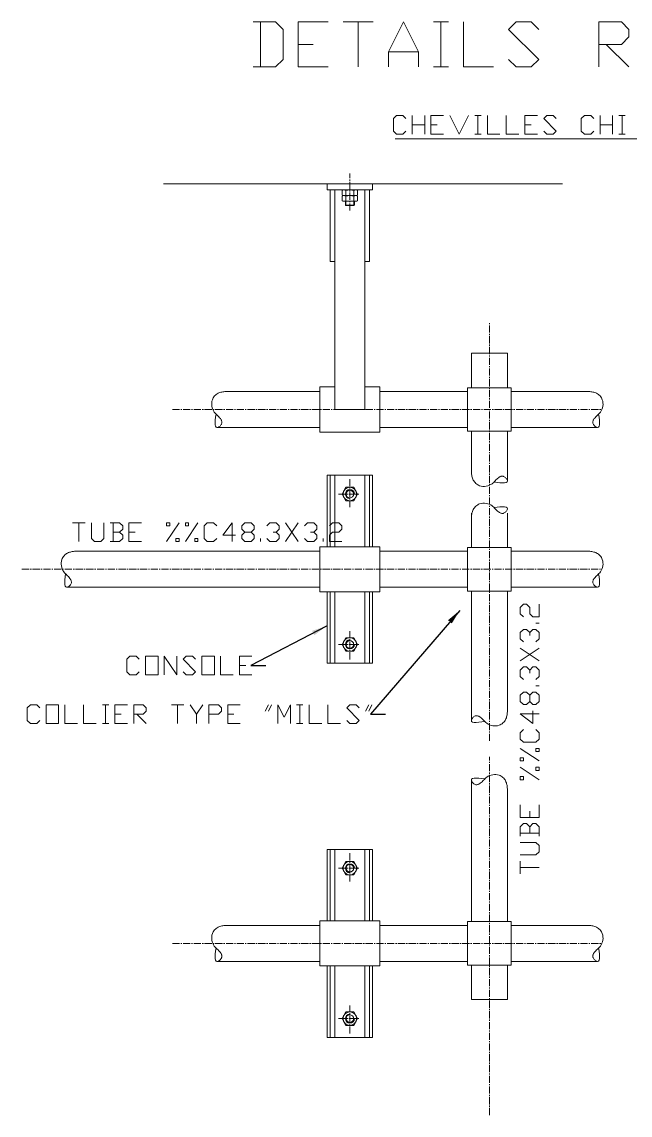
# Model space of a CAD drawing. Header units: millimetres. Extents: x 53635 to 142317, y 101101 to 147193.
# Drawn here: x 116625 to 117434, y 119654 to 121108 of the extents above; entities that cross this region are included whole.
import ezdxf

# ---------------------------------------------------------------- set-up
doc = ezdxf.new("R2010")
doc.units = ezdxf.units.MM
doc.header["$LTSCALE"] = 0.5
doc.header["$MEASUREMENT"] = 0
doc.linetypes.add('AXES2', pattern=[28.575, 19.05, -3.175, 3.175, -3.175])
doc.layers.get('0').update_dxf_attribs({"lineweight": 0})
for name, color, linetype, lineweight in [('AXE', 1, 'AXES2', 0), ('beton', 6, 'Continuous', 0), ('COT', 3, 'Continuous', 0), ('FORT', 7, 'Continuous', 0)]:
    doc.layers.add(name, color=color, linetype=linetype, lineweight=lineweight)
doc.styles.add('_TCW_TXTSTY_1', font='TIMES.TTF')
doc.styles.get("Standard").update_dxf_attribs({"font": 'TXT.SHX'})
doc.dimstyles.get("Standard").update_dxf_attribs({"dimscale": 10, "dimtxt": 1.5, "dimasz": 2, "dimexe": 1, "dimexo": 1, "dimgap": 1, "dimtad": 1, "dimrnd": 0.5, "dimdsep": 46, "dimtxsty": '_TCW_TXTSTY_1', "dimcen": 0.09, "dimclrd": 3, "dimclre": 3, "dimclrt": 3, "dimadec": 0, "dimazin": 0, "dimtfac": 1, "dimtdec": 3, "dimtmove": 0, "dimatfit": 0, "dimfxl": 1, "dimfrac": 2, "dimtolj": 1, "dimtzin": 0, "dimarcsym": 0})

msp = doc.modelspace()

# ---------------------------------------------------------------- linework, layer by layer
at = {"linetype": 'ByBlock', "flags": 128}
for points in [[(116932.64, 121047.64), (116962.64, 121047.64), (116972.64, 121057.64), (116972.64, 121097.64), (116962.64, 121107.64), (116932.64, 121107.64)], [(117032.64, 121047.64), (116992.64, 121047.64), (116992.64, 121107.64), (117032.64, 121107.64)], [(117072.64, 121047.64), (117072.64, 121107.64)], [(117112.64, 121047.64), (117112.64, 121067.64), (117132.64, 121107.64), (117152.64, 121067.64), (117152.64, 121047.64)], [(117212.64, 121107.64), (117212.64, 121047.64), (117252.64, 121047.64)], [(117272.64, 121057.64), (117282.64, 121047.64), (117302.64, 121047.64), (117312.64, 121057.64), (117272.64, 121097.64), (117282.64, 121107.64), (117302.64, 121107.64), (117312.64, 121097.64)], [(117392.64, 121047.64), (117392.64, 121107.64), (117422.64, 121107.64), (117432.64, 121097.64), (117432.64, 121087.64), (117422.64, 121077.64), (117392.64, 121077.64)], [(117172.64, 121047.64), (117192.64, 121047.64)], [(117136.04, 120979.17), (117131.87, 120983.33), (117123.54, 120983.33), (117119.37, 120979.17), (117119.37, 120962.5), (117123.54, 120958.33), (117131.87, 120958.33), (117136.04, 120962.5)], [(117144.37, 120958.33), (117144.37, 120983.33)], [(117186.04, 120958.33), (117169.37, 120958.33), (117169.37, 120983.33), (117186.04, 120983.33)], [(117194.37, 120983.33), (117206.87, 120958.33), (117219.37, 120983.33)], [(117244.37, 120983.33), (117244.37, 120958.33), (117261.04, 120958.33)], [(117269.37, 120983.33), (117269.37, 120958.33), (117286.04, 120958.33)], [(117311.04, 120958.33), (117294.37, 120958.33), (117294.37, 120983.33), (117311.04, 120983.33)], [(117319.37, 120962.5), (117323.54, 120958.33), (117331.87, 120958.33), (117336.04, 120962.5), (117319.37, 120979.17), (117323.54, 120983.33), (117331.87, 120983.33), (117336.04, 120979.17)], [(117386.04, 120979.17), (117381.87, 120983.33), (117373.54, 120983.33), (117369.37, 120979.17), (117369.37, 120962.5), (117373.54, 120958.33), (117381.87, 120958.33), (117386.04, 120962.5)], [(117394.37, 120958.33), (117394.37, 120983.33)], [(117227.7, 120958.33), (117236.04, 120958.33)], [(117419.37, 120958.33), (117427.7, 120958.33)], [(116700.92, 120416.59), (116700.92, 120441.59)], [(116717.59, 120441.59), (116717.59, 120420.76), (116721.76, 120416.59), (116730.09, 120416.59), (116734.26, 120420.76), (116734.26, 120441.59)], [(116742.59, 120416.59), (116755.09, 120416.59), (116759.26, 120420.76), (116759.26, 120424.93), (116755.09, 120429.09), (116759.26, 120433.26), (116759.26, 120437.43), (116755.09, 120441.59), (116742.59, 120441.59)], [(116784.26, 120416.59), (116767.59, 120416.59), (116767.59, 120441.59), (116784.26, 120441.59)], [(116817.59, 120416.59), (116834.26, 120441.59)], [(116842.59, 120416.59), (116859.26, 120441.59)], [(116884.26, 120437.43), (116880.09, 120441.59), (116871.76, 120441.59), (116867.59, 120437.43), (116867.59, 120420.76), (116871.76, 120416.59), (116880.09, 120416.59), (116884.26, 120420.76)], [(116905.09, 120416.59), (116905.09, 120441.59), (116892.59, 120424.93), (116909.26, 120424.93)], [(116921.76, 120416.59), (116930.09, 120416.59), (116934.26, 120420.76), (116934.26, 120424.93), (116930.09, 120429.09), (116921.76, 120429.09), (116917.59, 120433.26), (116917.59, 120437.43), (116921.76, 120441.59), (116930.09, 120441.59), (116934.26, 120437.43), (116934.26, 120433.26), (116930.09, 120429.09)], [(116950.92, 120437.43), (116955.09, 120441.59), (116963.42, 120441.59), (116967.59, 120437.43), (116967.59, 120433.26), (116963.42, 120429.09), (116959.26, 120429.09)], [(116975.92, 120416.59), (116992.59, 120441.59)], [(117000.92, 120437.43), (117005.09, 120441.59), (117013.42, 120441.59), (117017.59, 120437.43), (117017.59, 120433.26), (117013.42, 120429.09), (117009.26, 120429.09)], [(117034.26, 120437.43), (117038.42, 120441.59), (117046.76, 120441.59), (117050.92, 120437.43), (117050.92, 120433.26), (117046.76, 120429.09), (117038.42, 120429.09), (117034.26, 120424.93), (117034.26, 120416.59), (117050.92, 120416.59)], [(116942.59, 120416.59), (116942.59, 120420.76)], [(117025.92, 120416.59), (117025.92, 120420.76)], [(117292.36, 120316.52), (117288.19, 120320.69), (117288.19, 120329.02), (117292.36, 120333.19), (117296.53, 120333.19), (117300.69, 120329.02), (117300.69, 120320.69), (117304.86, 120316.52), (117313.19, 120316.52), (117313.19, 120333.19)], [(117292.36, 120283.19), (117288.19, 120287.35), (117288.19, 120295.69), (117292.36, 120299.85), (117296.53, 120299.85), (117300.69, 120295.69), (117300.69, 120291.52)], [(117313.19, 120308.19), (117309.03, 120308.19)], [(117313.19, 120258.19), (117288.19, 120274.85)], [(116781.21, 120260.03), (116777.04, 120264.2), (116768.71, 120264.2), (116764.54, 120260.03), (116764.54, 120243.36), (116768.71, 120239.2), (116777.04, 120239.2), (116781.21, 120243.36)], [(116789.54, 120239.2), (116806.21, 120239.2), (116806.21, 120264.2), (116789.54, 120264.2), (116789.54, 120239.2)], [(116814.54, 120239.2), (116814.54, 120264.2), (116831.21, 120239.2), (116831.21, 120264.2)], [(116839.54, 120243.36), (116843.71, 120239.2), (116852.04, 120239.2), (116856.21, 120243.36), (116839.54, 120260.03), (116843.71, 120264.2), (116852.04, 120264.2), (116856.21, 120260.03)], [(116864.54, 120239.2), (116881.21, 120239.2), (116881.21, 120264.2), (116864.54, 120264.2), (116864.54, 120239.2)], [(116889.54, 120264.2), (116889.54, 120239.2), (116906.21, 120239.2)], [(116931.21, 120239.2), (116914.54, 120239.2), (116914.54, 120264.2), (116931.21, 120264.2)], [(117292.36, 120233.19), (117288.19, 120237.35), (117288.19, 120245.69), (117292.36, 120249.85), (117296.53, 120249.85), (117300.69, 120245.69), (117300.69, 120241.52)], [(117313.19, 120224.85), (117309.03, 120224.85)], [(117313.19, 120204.02), (117313.19, 120212.35), (117309.03, 120216.52), (117304.86, 120216.52), (117300.69, 120212.35), (117300.69, 120204.02), (117296.53, 120199.85), (117292.36, 120199.85), (117288.19, 120204.02), (117288.19, 120212.35), (117292.36, 120216.52), (117296.53, 120216.52), (117300.69, 120212.35)], [(116648.98, 120195.42), (116644.81, 120199.59), (116636.48, 120199.59), (116632.31, 120195.42), (116632.31, 120178.75), (116636.48, 120174.59), (116644.81, 120174.59), (116648.98, 120178.75)], [(116657.31, 120174.59), (116673.98, 120174.59), (116673.98, 120199.59), (116657.31, 120199.59), (116657.31, 120174.59)], [(116682.31, 120199.59), (116682.31, 120174.59), (116698.98, 120174.59)], [(116707.31, 120199.59), (116707.31, 120174.59), (116723.98, 120174.59)], [(116765.64, 120174.59), (116748.98, 120174.59), (116748.98, 120199.59), (116765.64, 120199.59)], [(116773.98, 120174.59), (116773.98, 120199.59), (116786.48, 120199.59), (116790.64, 120195.42), (116790.64, 120191.25), (116786.48, 120187.09), (116773.98, 120187.09)], [(116832.31, 120174.59), (116832.31, 120199.59)], [(116848.98, 120199.59), (116857.31, 120187.09), (116857.31, 120174.59)], [(116873.98, 120174.59), (116873.98, 120199.59), (116886.48, 120199.59), (116890.64, 120195.42), (116890.64, 120191.25), (116886.48, 120187.09), (116873.98, 120187.09)], [(116915.64, 120174.59), (116898.98, 120174.59), (116898.98, 120199.59), (116915.64, 120199.59)], [(116948.98, 120191.25), (116953.14, 120199.59)], [(116965.64, 120174.59), (116965.64, 120199.59), (116973.98, 120182.92), (116982.31, 120199.59), (116982.31, 120174.59)], [(117007.31, 120199.59), (117007.31, 120174.59), (117023.98, 120174.59)], [(117032.31, 120199.59), (117032.31, 120174.59), (117048.98, 120174.59)], [(117057.31, 120178.75), (117061.48, 120174.59), (117069.81, 120174.59), (117073.98, 120178.75), (117057.31, 120195.42), (117061.48, 120199.59), (117069.81, 120199.59), (117073.98, 120195.42)], [(117082.31, 120191.25), (117086.48, 120199.59)], [(117313.19, 120187.35), (117288.19, 120187.35), (117304.86, 120174.85), (117304.86, 120191.52)], [(116732.31, 120174.59), (116740.64, 120174.59)], [(116990.64, 120174.59), (116998.98, 120174.59)], [(117292.36, 120166.52), (117288.19, 120162.35), (117288.19, 120154.02), (117292.36, 120149.85), (117309.03, 120149.85), (117313.19, 120154.02), (117313.19, 120162.35), (117309.03, 120166.52)], [(117313.19, 120124.85), (117288.19, 120141.52)], [(117313.19, 120099.85), (117288.19, 120116.52)], [(117313.19, 120066.52), (117313.19, 120049.85), (117288.19, 120049.85), (117288.19, 120066.52)], [(117313.19, 120024.85), (117313.19, 120037.35), (117309.03, 120041.52), (117304.86, 120041.52), (117300.69, 120037.35), (117296.53, 120041.52), (117292.36, 120041.52), (117288.19, 120037.35), (117288.19, 120024.85)], [(117288.19, 119999.85), (117309.03, 119999.85), (117313.19, 120004.02), (117313.19, 120012.35), (117309.03, 120016.52), (117288.19, 120016.52)], [(117313.19, 119983.19), (117288.19, 119983.19)]]:
    msp.add_lwpolyline(points, dxfattribs=at)
at = {"linetype": 'ByBlock'}
for points in [[(116942.64, 121107.64), (116942.64, 121047.64)], [(117052.64, 121107.64), (117092.64, 121107.64)], [(117172.64, 121107.64), (117192.64, 121107.64)], [(117182.64, 121047.64), (117182.64, 121107.64)], [(116992.64, 121077.64), (117012.64, 121077.64)], [(117112.64, 121067.64), (117152.64, 121067.64)], [(117402.64, 121077.64), (117432.64, 121047.64)], [(117161.04, 120958.33), (117161.04, 120983.33)], [(117227.7, 120983.33), (117236.04, 120983.33)], [(117231.87, 120958.33), (117231.87, 120983.33)], [(117411.04, 120958.33), (117411.04, 120983.33)], [(117419.37, 120983.33), (117427.7, 120983.33)], [(117423.54, 120958.33), (117423.54, 120983.33)], [(117144.37, 120970.83), (117161.04, 120970.83)], [(117169.37, 120970.83), (117177.7, 120970.83)], [(117294.37, 120970.83), (117302.7, 120970.83)], [(117394.37, 120970.83), (117411.04, 120970.83)], [(116692.59, 120441.59), (116709.26, 120441.59)], [(116746.76, 120441.59), (116746.76, 120416.59)], [(116817.59, 120437.43), (116821.76, 120437.43), (116821.76, 120441.59), (116817.59, 120441.59), (116817.59, 120437.43)], [(116842.59, 120437.43), (116846.76, 120437.43), (116846.76, 120441.59), (116842.59, 120441.59), (116842.59, 120437.43)], [(116975.92, 120441.59), (116992.59, 120416.59)], [(116746.76, 120429.09), (116755.09, 120429.09)], [(116767.59, 120429.09), (116775.92, 120429.09)], [(116921.76, 120429.09), (116917.59, 120424.93), (116917.59, 120420.76), (116921.76, 120416.59)], [(116963.42, 120429.09), (116967.59, 120424.93), (116967.59, 120420.76), (116963.42, 120416.59), (116955.09, 120416.59), (116950.92, 120420.76)], [(117013.42, 120429.09), (117017.59, 120424.93), (117017.59, 120420.76), (117013.42, 120416.59), (117005.09, 120416.59), (117000.92, 120420.76)], [(116830.09, 120416.59), (116834.26, 120416.59), (116834.26, 120420.76), (116830.09, 120420.76), (116830.09, 120416.59)], [(116855.09, 120416.59), (116859.26, 120416.59), (116859.26, 120420.76), (116855.09, 120420.76), (116855.09, 120416.59)], [(117300.69, 120295.69), (117304.86, 120299.85), (117309.03, 120299.85), (117313.19, 120295.69), (117313.19, 120287.35), (117309.03, 120283.19)], [(117288.19, 120258.19), (117313.19, 120274.85)], [(116914.54, 120251.7), (116922.87, 120251.7)], [(117300.69, 120245.69), (117304.86, 120249.85), (117309.03, 120249.85), (117313.19, 120245.69), (117313.19, 120237.35), (117309.03, 120233.19)], [(116732.31, 120199.59), (116740.64, 120199.59)], [(116736.48, 120174.59), (116736.48, 120199.59)], [(116823.98, 120199.59), (116840.64, 120199.59)], [(116857.31, 120187.09), (116865.64, 120199.59)], [(116953.14, 120191.25), (116957.31, 120199.59)], [(116990.64, 120199.59), (116998.98, 120199.59)], [(116994.81, 120174.59), (116994.81, 120199.59)], [(117086.48, 120191.25), (117090.64, 120199.59)], [(117300.69, 120204.02), (117304.86, 120199.85), (117309.03, 120199.85), (117313.19, 120204.02)], [(116748.98, 120187.09), (116757.31, 120187.09)], [(116778.14, 120187.09), (116790.64, 120174.59)], [(116898.98, 120187.09), (116907.31, 120187.09)], [(117313.19, 120137.35), (117313.19, 120141.52), (117309.03, 120141.52), (117309.03, 120137.35), (117313.19, 120137.35)], [(117292.36, 120124.85), (117292.36, 120129.02), (117288.19, 120129.02), (117288.19, 120124.85), (117292.36, 120124.85)], [(117313.19, 120112.35), (117313.19, 120116.52), (117309.03, 120116.52), (117309.03, 120112.35), (117313.19, 120112.35)], [(117292.36, 120099.85), (117292.36, 120104.02), (117288.19, 120104.02), (117288.19, 120099.85), (117292.36, 120099.85)], [(117300.69, 120049.85), (117300.69, 120058.19)], [(117300.69, 120029.02), (117300.69, 120037.35)], [(117288.19, 120029.02), (117313.19, 120029.02)], [(117288.19, 119974.85), (117288.19, 119991.52)]]:
    msp.add_lwpolyline(points, dxfattribs=at)
at = {"layer": 'AXE'}
for p, q in [((117061.43, 120856.76), (117061.43, 120905.88)), ((117247.09, 120151.45), (117247.09, 120706.79)), ((116825.29, 120592.19), (117396.71, 120592.19)), ((117061.43, 120499.72), (117061.43, 120462.23)), ((117046.32, 120479.8), (117073.65, 120479.8)), ((116625.08, 120379.8), (117396.71, 120379.8)), ((117061.43, 120259.87), (117061.43, 120297.36)), ((117046.32, 120279.8), (117073.65, 120279.8)), ((117247.09, 119653.93), (117247.09, 120130.57)), ((117061.43, 120002.2), (117061.43, 119964.71)), ((117046.32, 119982.28), (117073.65, 119982.28)), ((116825.29, 119882.28), (117396.71, 119882.28)), ((117061.43, 119762.35), (117061.43, 119799.84)), ((117046.32, 119782.28), (117073.65, 119782.28))]:
    msp.add_line(p, q, dxfattribs=at)
at = {"layer": 'beton'}
msp.add_line((117344.25, 120892.19), (116813.47, 120892.19), dxfattribs=at)
at = {"layer": 'COT', "ltscale": 2}
msp.add_line((117121.65, 120952.21), (117694.51, 120952.21), dxfattribs=at)
at = {"layer": 'FORT', "ltscale": 2}
for p, q in [((117031.43, 120892.19), (117031.43, 120884.19)), ((117091.43, 120892.19), (117091.43, 120884.19)), ((117031.43, 120884.19), (117091.43, 120884.19)), ((117035.43, 120884.19), (117035.43, 120789.19)), ((117041.43, 120884.19), (117041.43, 120592.19)), ((117051.04, 120877.29), (117051.04, 120883.57)), ((117053.63, 120884.19), (117069.23, 120884.19)), ((117053.63, 120876.67), (117069.23, 120876.67)), ((117053.63, 120876.67), (117069.23, 120876.67)), ((117056.23, 120877.29), (117056.23, 120883.57)), ((117066.63, 120877.29), (117066.63, 120883.57)), ((117071.83, 120877.29), (117071.83, 120883.57)), ((117081.43, 120884.19), (117081.43, 120592.19)), ((117087.43, 120884.19), (117087.43, 120789.19)), ((117051.04, 120869.77), (117051.04, 120876.04)), ((117053.63, 120869.14), (117069.23, 120869.14)), ((117055.43, 120864.08), (117055.43, 120869.14)), ((117056.24, 120863.27), (117055.43, 120864.08)), ((117067.43, 120864.08), (117055.43, 120864.08)), ((117056.23, 120869.77), (117056.23, 120876.04)), ((117056.24, 120869.14), (117056.24, 120863.27)), ((117066.62, 120863.27), (117056.24, 120863.27)), ((117066.62, 120869.14), (117066.62, 120863.27)), ((117066.62, 120863.27), (117067.43, 120864.08)), ((117066.63, 120869.77), (117066.63, 120876.04)), ((117067.43, 120869.14), (117067.43, 120864.08)), ((117071.83, 120869.77), (117071.83, 120876.04)), ((117035.43, 120789.19), (117041.43, 120789.19)), ((117081.43, 120789.19), (117087.43, 120789.19)), ((117223.09, 120666.92), (117271.09, 120666.92)), ((117223.09, 120621.19), (117223.09, 120666.92)), ((117271.09, 120621.19), (117271.09, 120666.92)), ((116896.51, 120616.19), (117021.43, 120616.19)), ((117021.43, 120622.19), (117041.43, 120622.19)), ((117021.43, 120622.19), (117021.43, 120562.19)), ((117081.43, 120622.19), (117101.43, 120622.19)), ((117101.43, 120622.19), (117101.43, 120562.19)), ((117101.43, 120616.19), (117218.09, 120616.19)), ((117218.09, 120621.19), (117276.09, 120621.19)), ((117218.09, 120563.19), (117218.09, 120621.19)), ((117276.09, 120563.19), (117276.09, 120621.19)), ((117276.09, 120616.19), (117379.34, 120616.19)), ((117081.43, 120592.19), (117041.43, 120592.19)), ((116884.53, 120568.19), (117021.43, 120568.19)), ((117021.43, 120562.19), (117101.43, 120562.19)), ((117101.43, 120568.19), (117218.09, 120568.19)), ((117218.09, 120563.19), (117276.09, 120563.19)), ((117223.09, 120563.19), (117223.09, 120508.87)), ((117271.09, 120563.19), (117271.09, 120497.47)), ((117276.09, 120568.19), (117390.74, 120568.19)), ((117031.43, 120504.8), (117091.43, 120504.8)), ((117031.43, 120504.8), (117031.43, 120409.8)), ((117035.43, 120504.8), (117035.43, 120409.8)), ((117041.43, 120504.8), (117041.43, 120409.8)), ((117081.43, 120504.8), (117081.43, 120409.8)), ((117087.43, 120504.8), (117087.43, 120409.8)), ((117091.43, 120504.8), (117091.43, 120409.8)), ((117223.09, 120408.8), (117223.09, 120454.52)), ((117271.09, 120408.8), (117271.09, 120454.52)), ((116696.29, 120403.8), (117021.43, 120403.8)), ((117021.43, 120409.8), (117101.43, 120409.8)), ((117021.43, 120409.8), (117021.43, 120349.8)), ((117101.43, 120409.8), (117101.43, 120349.8)), ((117101.43, 120403.8), (117218.09, 120403.8)), ((117218.09, 120408.8), (117276.09, 120408.8)), ((117218.09, 120350.8), (117218.09, 120408.8)), ((117276.09, 120350.8), (117276.09, 120408.8)), ((117276.09, 120403.8), (117379.34, 120403.8)), ((116684.32, 120355.8), (117021.43, 120355.8)), ((117101.43, 120355.8), (117218.09, 120355.8)), ((117276.09, 120355.8), (117390.74, 120355.8)), ((117021.43, 120349.8), (117101.43, 120349.8)), ((117031.43, 120349.8), (117031.43, 120254.8)), ((117035.43, 120349.8), (117035.43, 120254.8)), ((117041.43, 120349.8), (117041.43, 120254.8)), ((117081.43, 120349.8), (117081.43, 120254.8)), ((117087.43, 120349.8), (117087.43, 120254.8)), ((117091.43, 120349.8), (117091.43, 120254.8)), ((117218.09, 120350.8), (117276.09, 120350.8)), ((117223.09, 120178.36), (117223.09, 120350.8)), ((117271.09, 120190.33), (117271.09, 120350.8)), ((117031.43, 120254.8), (117091.43, 120254.8)), ((117223.09, 119911.28), (117223.09, 120099.93)), ((117271.09, 119911.28), (117271.09, 120087.95)), ((117031.43, 120007.28), (117031.43, 119912.28)), ((117031.43, 120007.28), (117091.43, 120007.28)), ((117035.43, 120007.28), (117035.43, 119912.28)), ((117041.43, 120007.28), (117041.43, 119912.28)), ((117081.43, 120007.28), (117081.43, 119912.28)), ((117087.43, 120007.28), (117087.43, 119912.28)), ((117091.43, 120007.28), (117091.43, 119912.28)), ((116896.51, 119906.28), (117021.43, 119906.28)), ((117021.43, 119912.28), (117101.43, 119912.28)), ((117021.43, 119912.28), (117021.43, 119852.28)), ((117101.43, 119912.28), (117101.43, 119852.28)), ((117101.43, 119906.28), (117218.09, 119906.28)), ((117218.09, 119853.28), (117218.09, 119911.28)), ((117218.09, 119911.28), (117276.09, 119911.28)), ((117276.09, 119853.28), (117276.09, 119911.28)), ((117276.09, 119906.28), (117379.34, 119906.28)), ((116884.53, 119858.28), (117021.43, 119858.28)), ((117021.43, 119852.28), (117101.43, 119852.28)), ((117031.43, 119852.28), (117031.43, 119757.28)), ((117035.43, 119852.28), (117035.43, 119757.28)), ((117041.43, 119852.28), (117041.43, 119757.28)), ((117081.43, 119852.28), (117081.43, 119757.28)), ((117087.43, 119852.28), (117087.43, 119757.28)), ((117091.43, 119852.28), (117091.43, 119757.28)), ((117101.43, 119858.28), (117218.09, 119858.28)), ((117218.09, 119853.28), (117276.09, 119853.28)), ((117223.09, 119853.28), (117223.09, 119807.55)), ((117271.09, 119853.28), (117271.09, 119807.55)), ((117276.09, 119858.28), (117390.74, 119858.28)), ((117223.09, 119807.55), (117271.09, 119807.55)), ((117031.43, 119757.28), (117091.43, 119757.28))]:
    msp.add_line(p, q, dxfattribs=at)
at = {"layer": 'FORT', "color": 0, "linetype": 'ByBlock'}
for p, q in [((117051.04, 120479.8), (117056.23, 120488.8)), ((117056.23, 120488.8), (117066.63, 120488.8)), ((117066.63, 120488.8), (117071.83, 120479.8)), ((117056.23, 120470.79), (117051.04, 120479.8)), ((117066.63, 120470.79), (117056.23, 120470.79)), ((117071.83, 120479.8), (117066.63, 120470.79)), ((117056.23, 120288.8), (117051.04, 120279.8)), ((117066.63, 120288.8), (117056.23, 120288.8)), ((117071.83, 120279.8), (117066.63, 120288.8)), ((117051.04, 120279.8), (117056.23, 120270.79)), ((117056.23, 120270.79), (117066.63, 120270.79)), ((117066.63, 120270.79), (117071.83, 120279.8)), ((117051.04, 119982.28), (117056.23, 119991.28)), ((117056.23, 119991.28), (117066.63, 119991.28)), ((117066.63, 119991.28), (117071.83, 119982.28)), ((117056.23, 119973.27), (117051.04, 119982.28)), ((117071.83, 119982.28), (117066.63, 119973.27)), ((117066.63, 119973.27), (117056.23, 119973.27)), ((117056.23, 119791.28), (117051.04, 119782.28)), ((117066.63, 119791.28), (117056.23, 119791.28)), ((117071.83, 119782.28), (117066.63, 119791.28)), ((117051.04, 119782.28), (117056.23, 119773.27)), ((117056.23, 119773.27), (117066.63, 119773.27)), ((117066.63, 119773.27), (117071.83, 119782.28))]:
    msp.add_line(p, q, dxfattribs=at)
at = {"layer": 'FORT', "ltscale": 2, "flags": 128}
for points in [[(116896.51, 120616.19), (116895.14, 120616.03), (116893.79, 120615.86), (116892.44, 120615.66), (116891.11, 120615.41), (116889.81, 120615.11), (116888.53, 120614.73), (116887.28, 120614.27), (116886.07, 120613.71), (116884.83, 120613), (116883.65, 120612.16), (116882.55, 120611.21), (116881.53, 120610.16), (116880.6, 120609.02), (116879.78, 120607.8), (116879.08, 120606.51), (116878.51, 120605.15), (116877.93, 120603.08), (116877.64, 120600.94), (116877.62, 120598.76), (116877.85, 120596.59), (116878.33, 120594.46), (116879.04, 120592.41), (116879.96, 120590.49), (116881.08, 120588.72), (116882, 120587.58), (116882.98, 120586.5), (116884.02, 120585.48), (116885.08, 120584.47), (116886.15, 120583.46), (116887.21, 120582.4), (116888.22, 120581.29), (116889.18, 120580.08), (116889.66, 120579.39), (116890.1, 120578.67), (116890.49, 120577.93), (116890.81, 120577.18), (116891.05, 120576.41), (116891.19, 120575.63), (116891.22, 120574.86), (116891.13, 120574.08), (116890.87, 120573.24), (116890.47, 120572.43), (116889.96, 120571.65), (116889.36, 120570.93), (116888.7, 120570.26), (116888.01, 120569.67), (116887.32, 120569.16), (116886.66, 120568.76), (116884.91, 120568.18), (116883.64, 120568.59), (116882.82, 120569.9), (116882.38, 120571.99), (116882.28, 120574.75), (116882.46, 120578.1), (116882.87, 120581.91), (116883.47, 120586.09)], [(117223.09, 120508.87), (117223.25, 120507.51), (117223.43, 120506.15), (117223.63, 120504.81), (117223.88, 120503.48), (117224.18, 120502.17), (117224.55, 120500.89), (117225.01, 120499.65), (117225.57, 120498.44), (117226.29, 120497.2), (117227.13, 120496.02), (117228.08, 120494.92), (117229.12, 120493.89), (117230.26, 120492.97), (117231.49, 120492.15), (117232.78, 120491.45), (117234.14, 120490.88), (117236.2, 120490.3), (117238.35, 120490.01), (117240.52, 120489.98), (117242.7, 120490.22), (117244.83, 120490.7), (117246.87, 120491.41), (117248.8, 120492.33), (117250.57, 120493.45), (117251.71, 120494.36), (117252.78, 120495.35), (117253.81, 120496.38), (117254.81, 120497.45), (117255.83, 120498.52), (117256.88, 120499.57), (117258, 120500.59), (117259.21, 120501.55), (117259.9, 120502.03), (117260.61, 120502.47), (117261.35, 120502.86), (117262.11, 120503.18), (117262.88, 120503.42), (117263.65, 120503.56), (117264.43, 120503.59), (117265.2, 120503.5), (117266.04, 120503.24), (117266.86, 120502.84), (117267.63, 120502.33), (117268.36, 120501.73), (117269.03, 120501.07), (117269.62, 120500.38), (117270.12, 120499.69), (117270.53, 120499.03), (117271.11, 120497.27), (117270.69, 120496.01), (117269.39, 120495.19), (117267.3, 120494.75), (117264.53, 120494.65), (117261.19, 120494.83), (117257.37, 120495.24), (117253.19, 120495.83)], [(116696.29, 120403.8), (116694.93, 120403.64), (116693.58, 120403.46), (116692.23, 120403.26), (116690.9, 120403.01), (116689.6, 120402.71), (116688.32, 120402.34), (116687.07, 120401.88), (116685.86, 120401.32), (116684.62, 120400.6), (116683.44, 120399.76), (116682.34, 120398.81), (116681.32, 120397.76), (116680.39, 120396.62), (116679.57, 120395.4), (116678.87, 120394.11), (116678.3, 120392.75), (116677.72, 120390.68), (116677.43, 120388.54), (116677.41, 120386.36), (116677.64, 120384.19), (116678.12, 120382.06), (116678.83, 120380.01), (116679.75, 120378.09), (116680.87, 120376.32), (116681.79, 120375.18), (116682.77, 120374.11), (116683.81, 120373.08), (116684.87, 120372.08), (116685.94, 120371.06), (116687, 120370.01), (116688.01, 120368.89), (116688.97, 120367.68), (116689.45, 120366.99), (116689.89, 120366.28), (116690.28, 120365.54), (116690.6, 120364.78), (116690.84, 120364.01), (116690.98, 120363.23), (116691.01, 120362.46), (116690.92, 120361.69), (116690.66, 120360.85), (116690.26, 120360.03), (116689.75, 120359.26), (116689.15, 120358.53), (116688.49, 120357.86), (116687.8, 120357.27), (116687.11, 120356.77), (116686.45, 120356.36), (116684.7, 120355.78), (116683.43, 120356.19), (116682.61, 120357.5), (116682.17, 120359.59), (116682.07, 120362.36), (116682.25, 120365.7), (116682.66, 120369.52), (116683.25, 120373.7)], [(117271.09, 120087.95), (117270.93, 120089.32), (117270.76, 120090.67), (117270.55, 120092.02), (117270.31, 120093.35), (117270.01, 120094.65), (117269.63, 120095.93), (117269.17, 120097.18), (117268.61, 120098.39), (117267.89, 120099.63), (117267.06, 120100.81), (117266.11, 120101.91), (117265.06, 120102.93), (117263.92, 120103.86), (117262.7, 120104.68), (117261.41, 120105.37), (117260.05, 120105.94), (117257.98, 120106.52), (117255.84, 120106.82), (117253.66, 120106.84), (117251.49, 120106.61), (117249.36, 120106.13), (117247.31, 120105.42), (117245.39, 120104.5), (117243.62, 120103.37), (117242.47, 120102.46), (117241.4, 120101.48), (117240.38, 120100.44), (117239.37, 120099.38), (117238.36, 120098.31), (117237.3, 120097.25), (117236.19, 120096.23), (117234.98, 120095.27), (117234.29, 120094.8), (117233.57, 120094.36), (117232.83, 120093.97), (117232.08, 120093.65), (117231.31, 120093.41), (117230.53, 120093.27), (117229.75, 120093.23), (117228.98, 120093.33), (117228.14, 120093.59), (117227.33, 120093.99), (117226.55, 120094.5), (117225.83, 120095.1), (117225.16, 120095.76), (117224.57, 120096.45), (117224.06, 120097.14), (117223.65, 120097.8), (117223.08, 120099.55), (117223.49, 120100.82), (117224.8, 120101.64), (117226.88, 120102.08), (117229.65, 120102.18), (117233, 120102), (117236.81, 120101.59), (117240.99, 120100.99)], [(116896.51, 119906.28), (116895.14, 119906.12), (116893.79, 119905.94), (116892.44, 119905.74), (116891.11, 119905.49), (116889.81, 119905.19), (116888.53, 119904.82), (116887.28, 119904.36), (116886.07, 119903.8), (116884.83, 119903.08), (116883.65, 119902.24), (116882.55, 119901.29), (116881.53, 119900.25), (116880.6, 119899.11), (116879.78, 119897.88), (116879.08, 119896.59), (116878.51, 119895.23), (116877.93, 119893.16), (116877.64, 119891.02), (116877.62, 119888.85), (116877.85, 119886.67), (116878.33, 119884.54), (116879.04, 119882.5), (116879.96, 119880.57), (116881.08, 119878.8), (116882, 119877.66), (116882.98, 119876.59), (116884.02, 119875.56), (116885.08, 119874.56), (116886.15, 119873.54), (116887.21, 119872.49), (116888.22, 119871.37), (116889.18, 119870.16), (116889.66, 119869.47), (116890.1, 119868.76), (116890.49, 119868.02), (116890.81, 119867.26), (116891.05, 119866.49), (116891.19, 119865.71), (116891.22, 119864.94), (116891.13, 119864.17), (116890.87, 119863.33), (116890.47, 119862.51), (116889.96, 119861.74), (116889.36, 119861.01), (116888.7, 119860.34), (116888.01, 119859.75), (116887.32, 119859.25), (116886.66, 119858.84), (116884.91, 119858.26), (116883.64, 119858.67), (116882.82, 119859.98), (116882.38, 119862.07), (116882.28, 119864.84), (116882.46, 119868.18), (116882.87, 119872), (116883.47, 119876.18)]]:
    msp.add_lwpolyline(points, dxfattribs=at)
at = {"layer": 'FORT', "ltscale": 2, "extrusion": (0, 0, -1), "flags": 128}
for points in [[(-117379.34, 120616.19), (-117380.7, 120616.03), (-117382.06, 120615.86), (-117383.4, 120615.66), (-117384.73, 120615.41), (-117386.04, 120615.11), (-117387.32, 120614.73), (-117388.56, 120614.27), (-117389.77, 120613.71), (-117391.01, 120613), (-117392.19, 120612.16), (-117393.3, 120611.21), (-117394.32, 120610.16), (-117395.24, 120609.02), (-117396.06, 120607.8), (-117396.76, 120606.51), (-117397.33, 120605.15), (-117397.91, 120603.08), (-117398.2, 120600.94), (-117398.23, 120598.76), (-117397.99, 120596.59), (-117397.51, 120594.46), (-117396.8, 120592.41), (-117395.88, 120590.49), (-117394.76, 120588.72), (-117393.85, 120587.58), (-117392.86, 120586.5), (-117391.83, 120585.48), (-117390.76, 120584.47), (-117389.69, 120583.46), (-117388.64, 120582.4), (-117387.62, 120581.29), (-117386.66, 120580.08), (-117386.18, 120579.39), (-117385.74, 120578.67), (-117385.35, 120577.93), (-117385.03, 120577.18), (-117384.79, 120576.41), (-117384.65, 120575.63), (-117384.62, 120574.86), (-117384.71, 120574.08), (-117384.97, 120573.24), (-117385.37, 120572.43), (-117385.88, 120571.65), (-117386.49, 120570.93), (-117387.14, 120570.26), (-117387.83, 120569.67), (-117388.52, 120569.16), (-117389.19, 120568.76), (-117390.94, 120568.18), (-117392.2, 120568.59), (-117393.02, 120569.9), (-117393.46, 120571.99), (-117393.56, 120574.75), (-117393.38, 120578.1), (-117392.97, 120581.91), (-117392.38, 120586.09)], [(-117223.09, 120448.74), (-117223.25, 120450.11), (-117223.43, 120451.46), (-117223.63, 120452.81), (-117223.88, 120454.14), (-117224.18, 120455.44), (-117224.55, 120456.72), (-117225.01, 120457.97), (-117225.57, 120459.18), (-117226.29, 120460.42), (-117227.13, 120461.6), (-117228.08, 120462.7), (-117229.12, 120463.72), (-117230.26, 120464.65), (-117231.49, 120465.47), (-117232.78, 120466.17), (-117234.14, 120466.74), (-117236.2, 120467.32), (-117238.35, 120467.61), (-117240.52, 120467.63), (-117242.7, 120467.4), (-117244.83, 120466.92), (-117246.87, 120466.21), (-117248.8, 120465.29), (-117250.57, 120464.17), (-117251.71, 120463.25), (-117252.78, 120462.27), (-117253.81, 120461.23), (-117254.81, 120460.17), (-117255.83, 120459.1), (-117256.88, 120458.04), (-117258, 120457.03), (-117259.21, 120456.07), (-117259.9, 120455.59), (-117260.61, 120455.15), (-117261.35, 120454.76), (-117262.11, 120454.44), (-117262.88, 120454.2), (-117263.65, 120454.06), (-117264.43, 120454.03), (-117265.2, 120454.12), (-117266.04, 120454.38), (-117266.86, 120454.78), (-117267.63, 120455.29), (-117268.36, 120455.89), (-117269.03, 120456.55), (-117269.62, 120457.24), (-117270.12, 120457.93), (-117270.53, 120458.59), (-117271.11, 120460.34), (-117270.69, 120461.61), (-117269.39, 120462.43), (-117267.3, 120462.87), (-117264.53, 120462.97), (-117261.19, 120462.79), (-117257.37, 120462.38), (-117253.19, 120461.78)], [(-117379.34, 120403.8), (-117380.7, 120403.64), (-117382.06, 120403.46), (-117383.4, 120403.26), (-117384.73, 120403.01), (-117386.04, 120402.71), (-117387.32, 120402.34), (-117388.56, 120401.88), (-117389.77, 120401.32), (-117391.01, 120400.6), (-117392.19, 120399.76), (-117393.3, 120398.81), (-117394.32, 120397.76), (-117395.24, 120396.62), (-117396.06, 120395.4), (-117396.76, 120394.11), (-117397.33, 120392.75), (-117397.91, 120390.68), (-117398.2, 120388.54), (-117398.23, 120386.36), (-117397.99, 120384.19), (-117397.51, 120382.06), (-117396.8, 120380.01), (-117395.88, 120378.09), (-117394.76, 120376.32), (-117393.85, 120375.18), (-117392.86, 120374.11), (-117391.83, 120373.08), (-117390.76, 120372.08), (-117389.69, 120371.06), (-117388.64, 120370.01), (-117387.62, 120368.89), (-117386.66, 120367.68), (-117386.18, 120366.99), (-117385.74, 120366.28), (-117385.35, 120365.54), (-117385.03, 120364.78), (-117384.79, 120364.01), (-117384.65, 120363.23), (-117384.62, 120362.46), (-117384.71, 120361.69), (-117384.97, 120360.85), (-117385.37, 120360.03), (-117385.88, 120359.26), (-117386.49, 120358.53), (-117387.14, 120357.86), (-117387.83, 120357.27), (-117388.52, 120356.77), (-117389.19, 120356.36), (-117390.94, 120355.78), (-117392.2, 120356.19), (-117393.02, 120357.5), (-117393.46, 120359.59), (-117393.56, 120362.36), (-117393.38, 120365.7), (-117392.97, 120369.52), (-117392.38, 120373.7)], [(-117271.09, 120190.33), (-117270.93, 120188.97), (-117270.76, 120187.61), (-117270.55, 120186.27), (-117270.31, 120184.94), (-117270.01, 120183.63), (-117269.63, 120182.35), (-117269.17, 120181.1), (-117268.61, 120179.89), (-117267.89, 120178.66), (-117267.06, 120177.48), (-117266.11, 120176.37), (-117265.06, 120175.35), (-117263.92, 120174.43), (-117262.7, 120173.61), (-117261.41, 120172.91), (-117260.05, 120172.34), (-117257.98, 120171.76), (-117255.84, 120171.46), (-117253.66, 120171.44), (-117251.49, 120171.68), (-117249.36, 120172.16), (-117247.31, 120172.86), (-117245.39, 120173.79), (-117243.62, 120174.91), (-117242.47, 120175.82), (-117241.4, 120176.81), (-117240.38, 120177.84), (-117239.37, 120178.9), (-117238.36, 120179.98), (-117237.3, 120181.03), (-117236.19, 120182.05), (-117234.98, 120183.01), (-117234.29, 120183.49), (-117233.57, 120183.93), (-117232.83, 120184.31), (-117232.08, 120184.63), (-117231.31, 120184.87), (-117230.53, 120185.02), (-117229.75, 120185.05), (-117228.98, 120184.96), (-117228.14, 120184.7), (-117227.33, 120184.3), (-117226.55, 120183.78), (-117225.83, 120183.18), (-117225.16, 120182.52), (-117224.57, 120181.84), (-117224.06, 120181.15), (-117223.65, 120180.48), (-117223.08, 120178.73), (-117223.49, 120177.47), (-117224.8, 120176.64), (-117226.88, 120176.21), (-117229.65, 120176.1), (-117233, 120176.28), (-117236.81, 120176.7), (-117240.99, 120177.29)], [(-117379.34, 119906.28), (-117380.7, 119906.12), (-117382.06, 119905.94), (-117383.4, 119905.74), (-117384.73, 119905.49), (-117386.04, 119905.19), (-117387.32, 119904.82), (-117388.56, 119904.36), (-117389.77, 119903.8), (-117391.01, 119903.08), (-117392.19, 119902.24), (-117393.3, 119901.29), (-117394.32, 119900.25), (-117395.24, 119899.11), (-117396.06, 119897.88), (-117396.76, 119896.59), (-117397.33, 119895.23), (-117397.91, 119893.16), (-117398.2, 119891.02), (-117398.23, 119888.85), (-117397.99, 119886.67), (-117397.51, 119884.54), (-117396.8, 119882.5), (-117395.88, 119880.57), (-117394.76, 119878.8), (-117393.85, 119877.66), (-117392.86, 119876.59), (-117391.83, 119875.56), (-117390.76, 119874.56), (-117389.69, 119873.54), (-117388.64, 119872.49), (-117387.62, 119871.37), (-117386.66, 119870.16), (-117386.18, 119869.47), (-117385.74, 119868.76), (-117385.35, 119868.02), (-117385.03, 119867.26), (-117384.79, 119866.49), (-117384.65, 119865.71), (-117384.62, 119864.94), (-117384.71, 119864.17), (-117384.97, 119863.33), (-117385.37, 119862.51), (-117385.88, 119861.74), (-117386.49, 119861.01), (-117387.14, 119860.34), (-117387.83, 119859.75), (-117388.52, 119859.25), (-117389.19, 119858.84), (-117390.94, 119858.26), (-117392.2, 119858.67), (-117393.02, 119859.98), (-117393.46, 119862.07), (-117393.56, 119864.84), (-117393.38, 119868.18), (-117392.97, 119872), (-117392.38, 119876.18)]]:
    msp.add_lwpolyline(points, dxfattribs=at)
at = {"layer": 'FORT', "color": 0, "linetype": 'ByBlock'}
for centre, radius in [((117061.43, 120479.8), 9), ((117061.43, 120479.8), 5.05), ((117061.43, 120279.8), 9), ((117061.43, 120279.8), 5.05), ((117061.43, 119982.28), 9), ((117061.43, 119982.28), 5.05), ((117061.43, 119782.28), 9), ((117061.43, 119782.28), 5.05)]:
    msp.add_circle(centre, radius, dxfattribs=at)
at = {"layer": 'FORT', "ltscale": 2}
for centre, radius, start, end in [((117053.63, 120878.5), 5.7, 62.85962, 117.14038), ((117053.63, 120882.36), 5.7, -117.14038, -62.85962), ((117053.63, 120870.97), 5.7, 62.85962, 117.14038), ((117061.43, 120862.35), 21.85, 76.23681, 103.76319), ((117061.43, 120898.51), 21.85, -103.76319, -76.23681), ((117061.43, 120854.82), 21.85, 76.23681, 103.76319), ((117069.23, 120878.5), 5.7, 62.85962, 117.14038), ((117069.23, 120882.36), 5.7, -117.14038, -62.85962), ((117069.23, 120870.97), 5.7, 62.85962, 117.14038), ((117053.63, 120874.84), 5.7, -117.14038, -62.85962), ((117061.43, 120890.99), 21.85, -103.76319, -76.23681), ((117069.23, 120874.84), 5.7, -117.14038, -62.85962)]:
    msp.add_arc(centre, radius, start, end, dxfattribs=at)
at = {"layer": 'FORT', "color": 2, "linetype": 'Continuous'}
for centre, start, end in [((117061.43, 120479.8), 0, 270), ((117061.43, 120279.8), 90, 360), ((117061.43, 119982.28), 0, 270), ((117061.43, 119782.28), 90, 360)]:
    msp.add_arc(centre, 6, start, end, dxfattribs=at)

# ---------------------------------------------------------------- leaders
at = {"layer": 'COT', "linetype": 'Continuous', "ltscale": 2, "annotation_type": 0, "has_hookline": 1, "hookline_direction": 0}
for points in [[(117207.62, 120325.08), (117088.98, 120187.09), (117108.98, 120187.09)], [(117030.48, 120304.28), (116929.54, 120251.7), (116949.54, 120251.7)]]:
    msp.add_leader(points, dimstyle='Standard', override={"dimtxt": 2.5, "dimtad": 0, "dimdec": 0, "dimtxsty": 'Standard', "dimtdec": 0}, dxfattribs=at)

doc.saveas('drawing.dxf')
